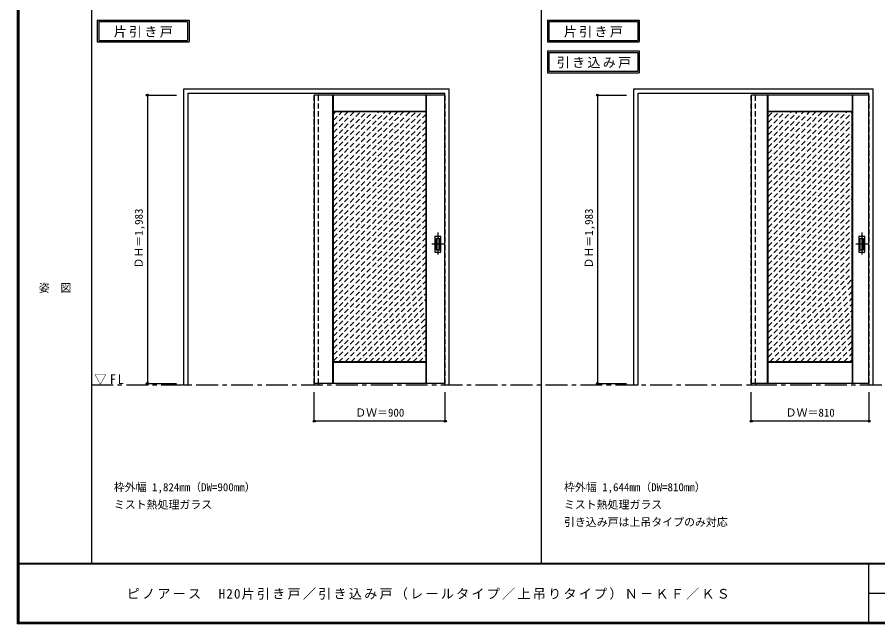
# Model space of a CAD drawing. Units: millimetres, scale not verified. Extents: x -6000 to 5700, y -4307 to 4260.
# Drawn here: x -6000 to -87, y -4205 to -36 of the extents above; entities that cross this region are included whole.
import ezdxf
from ezdxf.enums import TextEntityAlignment as Align

# ---------------------------------------------------------------- set-up
doc = ezdxf.new("R2010")
doc.units = ezdxf.units.MM
doc.header["$LTSCALE"] = 30
doc.header["$PDMODE"] = 32
doc.header["$PDSIZE"] = 15
doc.linetypes.add('CHAIN1', pattern=[8, 5, -1, 1, -1])
doc.linetypes.add('DASHED1', pattern=[1.8, 1.2, -0.6])
for name, color, linetype in [('0-1_通り芯', 4, 'CHAIN1'), ('0-2_扉', 4, 'DASHED1'), ('0-3_仕上げ', 7, 'Continuous'), ('0-4_枠', 3, 'Continuous'), ('0-6_引手', 3, 'Continuous'), ('0-A_文字', 7, 'Continuous'), ('0-B_寸法', 7, 'Continuous'), ('0-C_ハッチ', 4, 'DASHED1'), ('F-1_枠', 6, 'Continuous'), ('F-A_文字', 7, 'Continuous')]:
    doc.layers.add(name, color=color, linetype=linetype)
doc.styles.add('ＭＳ ゴシック', font='')
doc.styles.get('ＭＳ ゴシック').set_extended_font_data('MS Gothic')

msp = doc.modelspace()

# ---------------------------------------------------------------- linework, layer by layer
at = {"layer": '0-1_通り芯'}
for p, q in [((-3109.75, -1515.5), (-3109.75, -1677.5)), ((-197.25, -1515.5), (-197.25, -1677.5)), ((-3068.75, -1596.5), (-3150.75, -1596.5)), ((-156.25, -1596.5), (-238.25, -1596.5))]:
    msp.add_line(p, q, dxfattribs=at)
at = {"layer": '0-1_通り芯', "color": 7}
msp.add_line((-5490, -2562.5), (3233.5, -2562.5), dxfattribs=at)
at = {"layer": '0-2_扉'}
for p, q in [((-3958.75, -571), (-3958.75, -575)), ((-3061.75, -571), (-3058.75, -571)), ((-3058.75, -2554), (-3058.75, -571)), ((-956.25, -571), (-956.25, -575)), ((-149.25, -571), (-146.25, -571)), ((-3061.75, -2554), (-3058.75, -2554))]:
    msp.add_line(p, q, dxfattribs=at)
at = {"layer": '0-2_扉', "color": 3, "linetype": 'Continuous'}
for p, q in [((-3061.75, -571), (-3958.75, -571)), ((-3958.75, -571), (-3958.75, -2554)), ((-956.25, -571), (-956.25, -2554)), ((-149.25, -571), (-956.25, -571)), ((-3061.75, -2554), (-3958.75, -2554)), ((-149.25, -2554), (-956.25, -2554))]:
    msp.add_line(p, q, dxfattribs=at)
at = {"layer": '0-2_扉'}
msp.add_lwpolyline([(-149.25, -2554), (-146.25, -2554), (-146.25, -571)], dxfattribs=at)
at = {"layer": '0-3_仕上げ'}
for p, q in [((-3830.75, -2554), (-3830.75, -571)), ((-3829.25, -684.5), (-3829.25, -571)), ((-3827.75, -683), (-3827.75, -571)), ((-3189.75, -683), (-3189.75, -571)), ((-3188.25, -684.5), (-3188.25, -571)), ((-3186.75, -2554), (-3186.75, -571)), ((-844.25, -2554), (-844.25, -571)), ((-842.75, -684.5), (-842.75, -571)), ((-841.25, -683), (-841.25, -571)), ((-261.25, -683), (-261.25, -571)), ((-258.25, -2554), (-258.25, -571)), ((-3827.75, -683), (-3829.25, -684.5)), ((-3826.75, -687), (-3829.25, -684.5)), ((-3189.75, -683), (-3827.75, -683)), ((-3188.25, -684.5), (-3190.75, -687)), ((-3189.75, -683), (-3188.25, -684.5)), ((-841.25, -683), (-842.75, -684.5)), ((-840.25, -687), (-842.75, -684.5)), ((-261.25, -683), (-841.25, -683)), ((-259.75, -684.5), (-262.25, -687)), ((-3829.25, -2406.5), (-3826.75, -2404)), ((-3829.25, -2554), (-3829.25, -2406.5)), ((-3827.75, -2554), (-3827.75, -2408)), ((-3190.75, -2404), (-3188.25, -2406.5)), ((-3189.75, -2408), (-3188.25, -2406.5)), ((-3189.75, -2554), (-3189.75, -2408)), ((-3188.25, -2554), (-3188.25, -2406.5)), ((-842.75, -2554), (-842.75, -2406.5)), ((-261.25, -2408), (-841.25, -2408)), ((-262.25, -2404), (-259.75, -2406.5)), ((-261.25, -2408), (-259.75, -2406.5)), ((-261.25, -2554), (-261.25, -2408)), ((-259.75, -2554), (-259.75, -2406.5))]:
    msp.add_line(p, q, dxfattribs=at)
at = {"layer": '0-3_仕上げ', "color": 3}
for p, q in [((-3190.75, -687), (-3826.75, -687)), ((-3826.75, -2404), (-3826.75, -687)), ((-3190.75, -2404), (-3190.75, -687)), ((-262.25, -687), (-840.25, -687)), ((-840.25, -2404), (-840.25, -687)), ((-262.25, -2404), (-262.25, -687)), ((-3190.75, -2404), (-3826.75, -2404)), ((-262.25, -2404), (-840.25, -2404))]:
    msp.add_line(p, q, dxfattribs=at)
at = {"layer": '0-3_仕上げ'}
for points in [[(-261.25, -683), (-259.75, -684.5), (-259.75, -571)], [(-3189.75, -2408), (-3827.75, -2408), (-3829.25, -2406.5)], [(-841.25, -2554), (-841.25, -2408), (-842.75, -2406.5), (-840.25, -2404)]]:
    msp.add_lwpolyline(points, dxfattribs=at)
at = {"layer": '0-4_枠'}
for p, q in [((-4855.75, -2562.5), (-4855.75, -527.5)), ((-4855.75, -527.5), (-3031.75, -527.5)), ((-3031.75, -2562.5), (-3031.75, -527.5)), ((-1763.25, -2562.5), (-1763.25, -527.5)), ((-1763.25, -527.5), (-119.25, -527.5)), ((-119.25, -2562.5), (-119.25, -527.5)), ((-4825.75, -557.5), (-3061.75, -557.5)), ((-4825.75, -2562.5), (-4825.75, -557.5)), ((-3061.75, -2562.5), (-3061.75, -557.5)), ((-1733.25, -557.5), (-149.25, -557.5)), ((-1733.25, -2562.5), (-1733.25, -557.5)), ((-149.25, -2562.5), (-149.25, -557.5)), ((-4855.75, -2562.5), (-4825.75, -2562.5)), ((-3958.75, -2554), (-3958.75, -2562.5)), ((-3958.75, -2562.5), (-3928.75, -2562.5)), ((-3928.75, -2554), (-3928.75, -2562.5)), ((-3061.75, -2562.5), (-3031.75, -2562.5)), ((-1763.25, -2562.5), (-1733.25, -2562.5)), ((-956.25, -2554), (-956.25, -2562.5)), ((-956.25, -2562.5), (-926.25, -2562.5)), ((-926.25, -2554), (-926.25, -2562.5)), ((-149.25, -2562.5), (-119.25, -2562.5))]:
    msp.add_line(p, q, dxfattribs=at)
at = {"layer": '0-4_枠', "color": 4, "linetype": 'DASHED1'}
for p, q in [((-3958.75, -2554), (-3958.75, -557.5)), ((-3928.75, -2554), (-3928.75, -557.5)), ((-956.25, -2554), (-956.25, -557.5)), ((-926.25, -2554), (-926.25, -557.5))]:
    msp.add_line(p, q, dxfattribs=at)
at = {"layer": '0-6_引手'}
for p, q in [((-3130.75, -1543), (-3130.75, -1650)), ((-3129.25, -1541.5), (-3090.25, -1541.5)), ((-3088.75, -1650), (-3088.75, -1543)), ((-218.25, -1543), (-218.25, -1650)), ((-216.75, -1541.5), (-177.75, -1541.5)), ((-176.25, -1650), (-176.25, -1543)), ((-3129.25, -1651.5), (-3090.25, -1651.5)), ((-216.75, -1651.5), (-177.75, -1651.5))]:
    msp.add_line(p, q, dxfattribs=at)
at = {"layer": '0-6_引手', "color": 7}
for p, q in [((-3122.25, -1559), (-3122.25, -1634)), ((-3120.75, -1557.5), (-3098.75, -1557.5)), ((-3097.25, -1634), (-3097.25, -1559)), ((-209.75, -1559), (-209.75, -1634)), ((-208.25, -1557.5), (-186.25, -1557.5)), ((-184.75, -1634), (-184.75, -1559)), ((-3120.75, -1635.5), (-3098.75, -1635.5)), ((-208.25, -1635.5), (-186.25, -1635.5))]:
    msp.add_line(p, q, dxfattribs=at)
at = {"layer": '0-6_引手'}
for centre, start, end in [((-3129.25, -1543), 90, 180), ((-3090.25, -1543), 0, 90), ((-216.75, -1543), 90, 180), ((-177.75, -1543), 0, 90), ((-3129.25, -1650), 180, 270), ((-3090.25, -1650), 270, 0), ((-216.75, -1650), 180, 270), ((-177.75, -1650), 270, 0)]:
    msp.add_arc(centre, 1.5, start, end, dxfattribs=at)
at = {"layer": '0-6_引手', "color": 7}
for centre, start, end in [((-3120.75, -1559), 90, 180), ((-3098.75, -1559), 0, 90), ((-208.25, -1559), 90, 180), ((-186.25, -1559), 0, 90), ((-3120.75, -1634), 180, 270), ((-3098.75, -1634), 270, 0), ((-208.25, -1634), 180, 270), ((-186.25, -1634), 270, 0)]:
    msp.add_arc(centre, 1.5, start, end, dxfattribs=at)
at = {"layer": '0-A_文字'}
for p, q in [((-5450, -55.5), (-5450, -205.5)), ((-2357.5, -55.5), (-2357.5, -205.5)), ((-5440, -65.5), (-5440, -195.5)), ((-5440, -65.5), (-4828.97, -65.5)), ((-4828.97, -65.5), (-4828.97, -195.5)), ((-2347.5, -65.5), (-2347.5, -195.5)), ((-2347.5, -65.5), (-1736.47, -65.5)), ((-1736.47, -65.5), (-1736.47, -195.5)), ((-5450, -205.5), (-4818.97, -205.5)), ((-5440, -195.5), (-4828.97, -195.5)), ((-2357.5, -205.5), (-1726.47, -205.5)), ((-2347.5, -195.5), (-1736.47, -195.5)), ((-2357.5, -266.97), (-2357.5, -416.97)), ((-2347.5, -276.97), (-2347.5, -406.97)), ((-2347.5, -276.97), (-1736.47, -276.97)), ((-1736.47, -276.97), (-1736.47, -406.97)), ((-2347.5, -406.97), (-1736.47, -406.97)), ((-2357.5, -416.97), (-1726.47, -416.97))]:
    msp.add_line(p, q, dxfattribs=at)
for points in [[(-5450, -55.5), (-4818.97, -55.5), (-4818.97, -205.5)], [(-2357.5, -55.5), (-1726.47, -55.5), (-1726.47, -205.5)], [(-2357.5, -266.97), (-1726.47, -266.97), (-1726.47, -416.97)]]:
    msp.add_lwpolyline(points, dxfattribs=at)
at = {"layer": '0-B_寸法', "color": 4}
for p, q in [((-5105.75, -571), (-5105.75, -2554)), ((-5105.75, -571), (-4905.75, -571)), ((-2013.25, -571), (-2013.25, -2554)), ((-2013.25, -571), (-1813.25, -571)), ((-5105.75, -2554), (-4905.75, -2554)), ((-2013.25, -2554), (-1813.25, -2554)), ((-3958.75, -2812.5), (-3958.75, -2612.5)), ((-3058.75, -2812.5), (-3058.75, -2612.5)), ((-956.25, -2812.5), (-956.25, -2612.5)), ((-146.25, -2812.5), (-146.25, -2612.5)), ((-3058.75, -2812.5), (-3958.75, -2812.5)), ((-146.25, -2812.5), (-956.25, -2812.5))]:
    msp.add_line(p, q, dxfattribs=at)
at = {"layer": '0-B_寸法'}
for p in [(-5105.75, -571), (-2013.25, -571), (-5105.75, -2554), (-2013.25, -2554), (-3958.75, -2812.5), (-3058.75, -2812.5), (-956.25, -2812.5), (-146.25, -2812.5)]:
    msp.add_point(p, dxfattribs=at)
at = {"layer": '0-C_ハッチ'}
for p, q in [((-3826.75, -743.94), (-3769.81, -687)), ((-3826.75, -1253.06), (-3260.69, -687)), ((-3826.75, -1210.63), (-3303.12, -687)), ((-3826.75, -1168.2), (-3345.54, -687)), ((-3826.75, -1125.78), (-3387.97, -687)), ((-3826.75, -1083.35), (-3430.4, -687)), ((-3826.75, -1040.93), (-3472.82, -687)), ((-3826.75, -998.5), (-3515.25, -687)), ((-3826.75, -956.07), (-3557.68, -687)), ((-3826.75, -913.65), (-3600.1, -687)), ((-3826.75, -871.22), (-3642.53, -687)), ((-3826.75, -828.79), (-3684.96, -687)), ((-3826.75, -786.37), (-3727.38, -687)), ((-3826.75, -1295.48), (-3218.27, -687)), ((-3826.75, -701.51), (-3812.24, -687)), ((-3826.75, -1337.91), (-3190.75, -701.91)), ((-840.25, -759.94), (-767.31, -687)), ((-840.25, -1226.63), (-300.62, -687)), ((-840.25, -1184.2), (-343.05, -687)), ((-840.25, -1141.78), (-385.47, -687)), ((-840.25, -1099.35), (-427.9, -687)), ((-840.25, -1056.93), (-470.32, -687)), ((-840.25, -1014.5), (-512.75, -687)), ((-840.25, -972.07), (-555.18, -687)), ((-840.25, -929.65), (-597.6, -687)), ((-840.25, -887.22), (-640.03, -687)), ((-840.25, -844.79), (-682.46, -687)), ((-840.25, -802.37), (-724.88, -687)), ((-840.25, -717.51), (-809.74, -687)), ((-840.25, -1269.06), (-262.25, -691.06)), ((-3826.75, -1380.34), (-3190.75, -744.34)), ((-840.25, -1311.48), (-262.25, -733.48)), ((-3826.75, -1422.76), (-3190.75, -786.76)), ((-840.25, -1353.91), (-262.25, -775.91)), ((-840.25, -1396.34), (-262.25, -818.34)), ((-3826.75, -1465.19), (-3190.75, -829.19)), ((-3826.75, -1507.62), (-3190.75, -871.62)), ((-840.25, -1438.76), (-262.25, -860.76)), ((-3826.75, -1550.04), (-3190.75, -914.04)), ((-840.25, -1481.19), (-262.25, -903.19)), ((-840.25, -1523.62), (-262.25, -945.62)), ((-3826.75, -1592.47), (-3190.75, -956.47)), ((-3826.75, -1634.9), (-3190.75, -998.9)), ((-840.25, -1566.04), (-262.25, -988.04)), ((-3826.75, -1677.32), (-3190.75, -1041.32)), ((-840.25, -1608.47), (-262.25, -1030.47)), ((-3826.75, -1719.75), (-3190.75, -1083.75)), ((-840.25, -1650.9), (-262.25, -1072.9)), ((-840.25, -1693.32), (-262.25, -1115.32)), ((-3826.75, -1762.17), (-3190.75, -1126.17)), ((-3826.75, -1804.6), (-3190.75, -1168.6)), ((-840.25, -1735.75), (-262.25, -1157.75)), ((-3826.75, -1847.03), (-3190.75, -1211.03)), ((-840.25, -1778.17), (-262.25, -1200.17)), ((-3826.75, -1889.45), (-3190.75, -1253.45)), ((-3826.75, -1931.88), (-3190.75, -1295.88)), ((-840.25, -1820.6), (-262.25, -1242.6)), ((-840.25, -1863.03), (-262.25, -1285.03)), ((-3826.75, -1974.31), (-3190.75, -1338.31)), ((-840.25, -1905.45), (-262.25, -1327.45)), ((-3826.75, -2016.73), (-3190.75, -1380.73)), ((-840.25, -1947.88), (-262.25, -1369.88)), ((-840.25, -1990.31), (-262.25, -1412.31)), ((-3826.75, -2059.16), (-3190.75, -1423.16)), ((-3826.75, -2101.59), (-3190.75, -1465.59)), ((-840.25, -2032.73), (-262.25, -1454.73)), ((-3826.75, -2144.01), (-3190.75, -1508.01)), ((-840.25, -2075.16), (-262.25, -1497.16)), ((-3826.75, -2186.44), (-3190.75, -1550.44)), ((-3826.75, -2228.87), (-3190.75, -1592.87)), ((-840.25, -2117.59), (-262.25, -1539.59)), ((-840.25, -2160.01), (-262.25, -1582.01)), ((-3826.75, -2271.29), (-3190.75, -1635.29)), ((-840.25, -2202.44), (-262.25, -1624.44)), ((-3826.75, -2313.72), (-3190.75, -1677.72)), ((-840.25, -2244.86), (-262.25, -1666.86)), ((-840.25, -2287.29), (-262.25, -1709.29)), ((-3826.75, -2356.14), (-3190.75, -1720.14)), ((-3826.75, -2398.57), (-3190.75, -1762.57)), ((-840.25, -2329.72), (-262.25, -1751.72)), ((-3789.75, -2404), (-3190.75, -1805)), ((-840.25, -2372.14), (-262.25, -1794.14)), ((-3747.33, -2404), (-3190.75, -1847.42)), ((-3704.9, -2404), (-3190.75, -1889.85)), ((-829.68, -2404), (-262.25, -1836.57)), ((-787.25, -2404), (-262.25, -1879)), ((-3662.47, -2404), (-3190.75, -1932.28)), ((-744.83, -2404), (-262.25, -1921.42)), ((-3620.05, -2404), (-3190.75, -1974.7)), ((-702.4, -2404), (-262.25, -1963.85)), ((-659.97, -2404), (-262.25, -2006.28)), ((-3577.62, -2404), (-3190.75, -2017.13)), ((-3535.19, -2404), (-3190.75, -2059.56)), ((-617.55, -2404), (-262.25, -2048.7)), ((-3492.77, -2404), (-3190.75, -2101.98)), ((-575.12, -2404), (-262.25, -2091.13)), ((-3450.34, -2404), (-3190.75, -2144.41)), ((-3407.91, -2404), (-3190.75, -2186.83)), ((-532.69, -2404), (-262.25, -2133.56)), ((-490.27, -2404), (-262.25, -2175.98)), ((-3365.49, -2404), (-3190.75, -2229.26)), ((-447.84, -2404), (-262.25, -2218.41)), ((-3323.06, -2404), (-3190.75, -2271.69)), ((-405.42, -2404), (-262.25, -2260.83)), ((-362.99, -2404), (-262.25, -2303.26)), ((-3280.64, -2404), (-3190.75, -2314.11)), ((-3238.21, -2404), (-3190.75, -2356.54)), ((-320.56, -2404), (-262.25, -2345.69)), ((-3195.78, -2404), (-3190.75, -2398.97)), ((-278.14, -2404), (-262.25, -2388.11))]:
    msp.add_line(p, q, dxfattribs=at)
at = {"layer": 'F-1_枠'}
for p, q in [((-6000, 4175), (-6000, -4205)), ((-5995, 4175), (-5995, -4205)), ((-5990, 4175), (-5990, -4205)), ((-5490, 4175), (-5490, -3790)), ((-2397.5, -3790), (-2397.5, 4175)), ((5700, -3790), (-6000, -3790)), ((5700, -3795), (-6000, -3795)), ((-150, -3795), (-150, -4195)), ((-150, -3995), (5690, -3995.01)), ((5700, -4195), (-6000, -4195)), ((5700, -4200), (-6000, -4200)), ((5700, -4205), (-6000, -4205))]:
    msp.add_line(p, q, dxfattribs=at)

# ---------------------------------------------------------------- texts
at = {"layer": '0-A_文字', "style": 'ＭＳ ゴシック'}
for s, p in [('枠外幅 1,824mm（DW=900mm）', (-5335.75, -3310)), ('枠外幅 1,644mm（DW=810mm）', (-2243.25, -3310)), ('ミスト熱処理ガラス', (-5335.75, -3430)), ('ミスト熱処理ガラス', (-2243.25, -3430)), ('引き込み戸は上吊タイプのみ対応', (-2243.25, -3550))]:
    msp.add_text(s, height=54.99, dxfattribs=at).set_placement(p, align=Align.BOTTOM_LEFT)
at = {"layer": '0-A_文字', "char_height": 65.98, "attachment_point": 7, "style": 'ＭＳ ゴシック'}
for s, insert in [('\\T1.17;片引き戸', (-5336.98, -175.5)), ('\\T1.17;片引き戸', (-2244.48, -175.5)), ('\\T1.17;引き込み戸', (-2292.84, -386.97)), ('\\T1.26;\\W0.95;▽FL', (-5471.25, -2562.5))]:
    msp.add_mtext(s, dxfattribs=dict(at, insert=insert))
at = {"layer": '0-B_寸法', "style": 'ＭＳ ゴシック'}
for p in [(-5120.75, -1762.75), (-2028.25, -1762.75)]:
    msp.add_text('ＤＨ＝1,983', height=54.99, rotation=90, dxfattribs=at).set_placement(p, align=Align.BOTTOM_LEFT)
for s, p in [('ＤＷ＝900', (-3677.5, -2797.5)), ('ＤＷ＝810', (-720, -2797.5))]:
    msp.add_text(s, height=54.99, dxfattribs=at).set_placement(p, align=Align.BOTTOM_LEFT)
at = {"layer": 'F-A_文字', "style": 'ＭＳ ゴシック'}
msp.add_text('姿\u3000図', height=54.99, dxfattribs=at).set_placement((-5852.5, -1940.25), align=Align.BOTTOM_LEFT)
at = {"layer": 'F-A_文字', "insert": (-5247.55, -4040), "char_height": 65.98, "attachment_point": 7, "style": 'ＭＳ ゴシック'}
msp.add_mtext('\\T1.17;ピノアース\u3000H20片引き戸／引き込み戸（レールタイプ／上吊りタイプ）Ｎ－ＫＦ／ＫＳ', dxfattribs=at)

doc.saveas('drawing.dxf')
